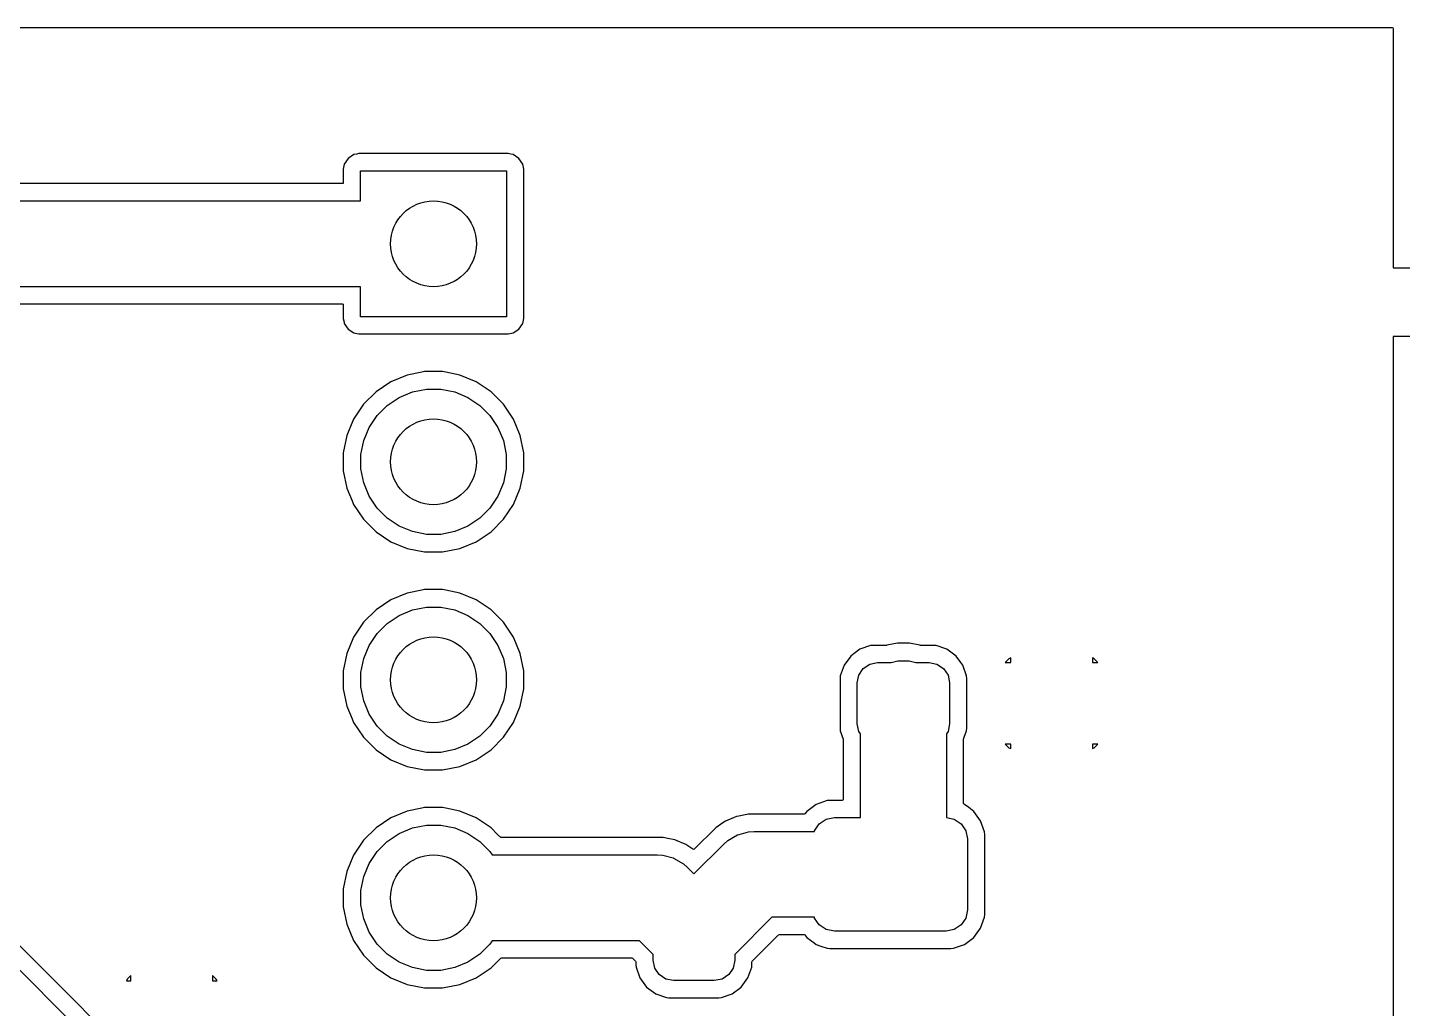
# Model space of a CAD drawing. Extents: x 1.77 to 4.61, y -4.15 to -1.95.
# Drawn here: x 3.024 to 3.654, y -2.4 to -1.95 of the extents above; entities that cross this region are included whole.
import ezdxf

# ---------------------------------------------------------------- set-up
doc = ezdxf.new("R2010")
doc.units = 0
doc.header["$MEASUREMENT"] = 0
doc.layers.add('BLACK', color=7, linetype='CONTINUOUS')

msp = doc.modelspace()

# ---------------------------------------------------------------- linework, layer by layer
at = {"layer": 'BLACK', "linetype": 'CONTINUOUS'}
for p, q in [((1.77045, -1.95), (3.64947, -1.95)), ((3.64947, -1.95), (3.64979, -1.95013)), ((3.64979, -1.95013), (3.64992, -1.95045)), ((3.64992, -1.95045), (3.64992, -2.0603)), ((3.17084, -2.01006), (3.1691, -2.01267)), ((3.17346, -2.00831), (3.17084, -2.01006)), ((3.17084, -2.01006), (3.17084, -2.01006)), ((3.17484, -2.00804), (3.17346, -2.00831)), ((3.17346, -2.00831), (3.17346, -2.00831)), ((3.17576, -2.00785), (3.17484, -2.00804)), ((3.24424, -2.00785), (3.17576, -2.00785)), ((3.24539, -2.00808), (3.24424, -2.00785)), ((3.24654, -2.00831), (3.24539, -2.00808)), ((3.24916, -2.01006), (3.24654, -2.00831)), ((3.24654, -2.00831), (3.24654, -2.00831)), ((3.24654, -2.00831), (3.24654, -2.00831)), ((3.24654, -2.00831), (3.24654, -2.00831)), ((3.24654, -2.00831), (3.24654, -2.00831)), ((3.2509, -2.01267), (3.24916, -2.01006)), ((3.24916, -2.01006), (3.24916, -2.01006)), ((3.1691, -2.01267), (3.16864, -2.01497)), ((3.16864, -2.01497), (3.16864, -2.02118)), ((3.1691, -2.01267), (3.1691, -2.01267)), ((3.17654, -2.02953), (3.17654, -2.01575)), ((3.17654, -2.01575), (3.24346, -2.01575)), ((3.24346, -2.01575), (3.24346, -2.08268)), ((3.25136, -2.01497), (3.2509, -2.01267)), ((3.25136, -2.08345), (3.25136, -2.01497)), ((3.16819, -2.02163), (2.90161, -2.02163)), ((3.16851, -2.0215), (3.16819, -2.02163)), ((3.16864, -2.02118), (3.16851, -2.0215)), ((2.89815, -2.02953), (3.17654, -2.02953)), ((3.64992, -2.0603), (3.82, -2.0603)), ((3.17654, -2.0689), (2.89, -2.0689)), ((3.17654, -2.08268), (3.17654, -2.0689)), ((2.88728, -2.07679), (3.16819, -2.07679)), ((3.16819, -2.07679), (3.16851, -2.07692)), ((3.16851, -2.07692), (3.16864, -2.07724)), ((3.16864, -2.07724), (3.16864, -2.08345)), ((3.16864, -2.08345), (3.16899, -2.08522)), ((3.16899, -2.08522), (3.1691, -2.08576)), ((3.1691, -2.08576), (3.1691, -2.08576)), ((3.1691, -2.08576), (3.17084, -2.08837)), ((3.24346, -2.08268), (3.17654, -2.08268)), ((3.24916, -2.08837), (3.2509, -2.08576)), ((3.2509, -2.08576), (3.25136, -2.08345)), ((3.17084, -2.08837), (3.17084, -2.08837)), ((3.17084, -2.08837), (3.17346, -2.09011)), ((3.17346, -2.09011), (3.17576, -2.09057)), ((3.17576, -2.09057), (3.17576, -2.09057)), ((3.17576, -2.09057), (3.24424, -2.09057)), ((3.24424, -2.09057), (3.24654, -2.09011)), ((3.24424, -2.09057), (3.24424, -2.09057)), ((3.24654, -2.09011), (3.24916, -2.08837)), ((3.82, -2.09179), (3.64992, -2.09179)), ((3.64992, -2.09179), (3.64992, -3.45197)), ((3.19794, -2.10944), (3.19041, -2.11256)), ((3.20461, -2.10812), (3.19794, -2.10944)), ((3.19794, -2.10944), (3.19794, -2.10944)), ((3.20593, -2.10785), (3.20461, -2.10812)), ((3.21407, -2.10785), (3.20593, -2.10785)), ((3.21565, -2.10817), (3.21407, -2.10785)), ((3.22206, -2.10944), (3.21565, -2.10817)), ((3.22959, -2.11256), (3.22206, -2.10944)), ((3.22206, -2.10944), (3.22206, -2.10944)), ((3.18364, -2.11709), (3.17787, -2.12285)), ((3.19041, -2.11256), (3.18364, -2.11709)), ((3.19422, -2.1197), (3.20029, -2.11719)), ((3.20029, -2.11719), (3.20672, -2.11591)), ((3.20672, -2.11591), (3.21328, -2.11591)), ((3.21328, -2.11591), (3.21971, -2.11719)), ((3.21971, -2.11719), (3.22578, -2.1197)), ((3.23095, -2.11347), (3.22959, -2.11256)), ((3.23636, -2.11709), (3.23095, -2.11347)), ((3.24213, -2.12285), (3.23636, -2.11709)), ((3.17787, -2.12285), (3.17335, -2.12962)), ((3.18413, -2.12798), (3.18877, -2.12334)), ((3.18877, -2.12334), (3.19422, -2.1197)), ((3.22578, -2.1197), (3.23123, -2.12334)), ((3.23123, -2.12334), (3.23587, -2.12798)), ((3.24665, -2.12962), (3.24213, -2.12285)), ((3.17335, -2.12962), (3.17023, -2.13715)), ((3.18049, -2.13344), (3.18413, -2.12798)), ((3.23587, -2.12798), (3.23951, -2.13344)), ((3.24977, -2.13715), (3.24665, -2.12962)), ((3.17798, -2.1395), (3.18049, -2.13344)), ((3.23951, -2.13344), (3.24202, -2.1395)), ((3.17023, -2.13715), (3.16864, -2.14514)), ((3.17023, -2.13715), (3.17023, -2.13715)), ((3.1767, -2.14593), (3.17798, -2.1395)), ((3.24202, -2.1395), (3.2433, -2.14593)), ((3.25136, -2.14514), (3.24977, -2.13715)), ((3.16864, -2.14514), (3.16864, -2.15329)), ((3.1767, -2.15249), (3.1767, -2.14593)), ((3.2433, -2.14593), (3.2433, -2.15249)), ((3.25136, -2.15329), (3.25136, -2.14514)), ((3.16864, -2.15329), (3.17023, -2.16128)), ((3.17798, -2.15893), (3.1767, -2.15249)), ((3.2433, -2.15249), (3.24202, -2.15893)), ((3.24977, -2.16128), (3.25136, -2.15329)), ((3.17023, -2.16128), (3.17023, -2.16128)), ((3.17023, -2.16128), (3.17264, -2.1671)), ((3.18049, -2.16499), (3.17798, -2.15893)), ((3.24202, -2.15893), (3.23951, -2.16499)), ((3.24665, -2.1688), (3.24977, -2.16128)), ((3.17264, -2.1671), (3.17335, -2.1688)), ((3.18413, -2.17044), (3.18049, -2.16499)), ((3.23951, -2.16499), (3.23587, -2.17044)), ((3.17335, -2.1688), (3.17787, -2.17558)), ((3.18877, -2.17508), (3.18413, -2.17044)), ((3.23587, -2.17044), (3.23123, -2.17508)), ((3.24213, -2.17558), (3.24665, -2.1688)), ((3.17787, -2.17558), (3.18364, -2.18134)), ((3.19422, -2.17873), (3.18877, -2.17508)), ((3.20029, -2.18124), (3.19422, -2.17873)), ((3.22578, -2.17873), (3.21971, -2.18124)), ((3.23123, -2.17508), (3.22578, -2.17873)), ((3.23636, -2.18134), (3.24213, -2.17558)), ((3.18364, -2.18134), (3.19041, -2.18586)), ((3.19041, -2.18586), (3.19794, -2.18898)), ((3.20672, -2.18252), (3.20029, -2.18124)), ((3.21328, -2.18252), (3.20672, -2.18252)), ((3.21971, -2.18124), (3.21328, -2.18252)), ((3.22206, -2.18898), (3.22959, -2.18586)), ((3.22959, -2.18586), (3.23636, -2.18134)), ((3.19794, -2.18898), (3.20593, -2.19057)), ((3.20593, -2.19057), (3.20593, -2.19057)), ((3.20593, -2.19057), (3.21407, -2.19057)), ((3.21407, -2.19057), (3.22206, -2.18898)), ((3.21407, -2.19057), (3.21407, -2.19057)), ((3.19794, -2.20944), (3.19041, -2.21256)), ((3.20461, -2.20812), (3.19794, -2.20944)), ((3.19794, -2.20944), (3.19794, -2.20944)), ((3.20593, -2.20785), (3.20461, -2.20812)), ((3.21407, -2.20785), (3.20593, -2.20785)), ((3.21565, -2.20817), (3.21407, -2.20785)), ((3.22206, -2.20944), (3.21565, -2.20817)), ((3.22959, -2.21256), (3.22206, -2.20944)), ((3.22206, -2.20944), (3.22206, -2.20944)), ((2.85392, -2.21608), (3.09063, -2.4528)), ((3.18364, -2.21709), (3.17787, -2.22285)), ((3.19041, -2.21256), (3.18364, -2.21709)), ((3.19422, -2.2197), (3.20029, -2.21719)), ((3.20029, -2.21719), (3.20672, -2.21591)), ((3.20672, -2.21591), (3.21328, -2.21591)), ((3.21328, -2.21591), (3.21971, -2.21719)), ((3.21971, -2.21719), (3.22578, -2.2197)), ((3.23636, -2.21709), (3.22959, -2.21256)), ((3.24213, -2.22285), (3.23636, -2.21709)), ((3.23636, -2.21709), (3.23636, -2.21709)), ((3.17787, -2.22285), (3.17335, -2.22962)), ((3.18413, -2.22798), (3.18877, -2.22334)), ((3.18877, -2.22334), (3.19422, -2.2197)), ((3.22578, -2.2197), (3.23123, -2.22334)), ((3.23123, -2.22334), (3.23587, -2.22798)), ((3.24665, -2.22962), (3.24213, -2.22285)), ((3.17335, -2.22962), (3.17023, -2.23715)), ((3.18049, -2.23344), (3.18413, -2.22798)), ((3.23587, -2.22798), (3.23951, -2.23344)), ((3.24977, -2.23715), (3.24665, -2.22962)), ((3.17023, -2.23715), (3.16864, -2.24514)), ((3.17023, -2.23715), (3.17023, -2.23715)), ((3.17798, -2.2395), (3.18049, -2.23344)), ((3.23951, -2.23344), (3.24202, -2.2395)), ((3.25136, -2.24514), (3.24977, -2.23715)), ((3.40286, -2.23715), (3.40127, -2.23832)), ((3.40545, -2.23523), (3.40286, -2.23715)), ((3.41036, -2.23351), (3.40545, -2.23523)), ((3.41097, -2.23346), (3.41036, -2.23351)), ((3.41036, -2.23351), (3.41036, -2.23351)), ((3.41036, -2.23351), (3.41036, -2.23351)), ((3.41153, -2.23341), (3.41097, -2.23346)), ((3.4177, -2.23341), (3.41153, -2.23341)), ((3.41779, -2.2334), (3.4177, -2.23341)), ((3.41788, -2.23338), (3.41779, -2.2334)), ((3.4227, -2.23242), (3.41788, -2.23338)), ((3.42813, -2.23242), (3.4227, -2.23242)), ((3.43294, -2.23338), (3.42813, -2.23242)), ((3.43303, -2.2334), (3.43294, -2.23338)), ((3.43312, -2.23341), (3.43303, -2.2334)), ((3.4393, -2.23341), (3.43312, -2.23341)), ((3.43976, -2.23345), (3.4393, -2.23341)), ((3.4393, -2.23341), (3.4393, -2.23341)), ((3.44047, -2.23351), (3.43976, -2.23345)), ((3.44537, -2.23523), (3.44047, -2.23351)), ((3.44956, -2.23832), (3.44537, -2.23523)), ((3.1767, -2.24593), (3.17798, -2.2395)), ((3.24202, -2.2395), (3.2433, -2.24593)), ((3.39818, -2.2425), (3.39647, -2.24741)), ((3.40127, -2.23832), (3.39818, -2.2425)), ((3.40699, -2.24404), (3.41002, -2.24201)), ((3.41002, -2.24201), (3.4136, -2.2413)), ((3.4136, -2.2413), (3.4198, -2.2413)), ((3.4198, -2.2413), (3.42284, -2.24048)), ((3.42284, -2.24048), (3.42798, -2.24048)), ((3.42798, -2.24048), (3.43103, -2.2413)), ((3.43103, -2.2413), (3.43722, -2.2413)), ((3.43722, -2.2413), (3.4408, -2.24201)), ((3.4408, -2.24201), (3.44384, -2.24404)), ((3.45176, -2.2413), (3.44956, -2.23832)), ((3.45264, -2.2425), (3.45176, -2.2413)), ((3.45436, -2.24741), (3.45264, -2.2425)), ((3.47378, -2.2396), (3.47207, -2.2413)), ((3.47207, -2.2413), (3.47463, -2.2413)), ((3.47463, -2.2392), (3.47378, -2.2396)), ((3.47463, -2.2413), (3.47463, -2.2392)), ((3.47463, -2.2392), (3.47463, -2.2392)), ((3.47463, -2.2413), (3.47463, -2.2413)), ((3.51288, -2.2396), (3.51203, -2.2392)), ((3.51203, -2.2392), (3.51203, -2.2413)), ((3.51203, -2.2413), (3.51203, -2.2413)), ((3.51203, -2.2413), (3.51458, -2.2413)), ((3.51458, -2.2413), (3.51288, -2.2396)), ((3.16864, -2.24514), (3.16864, -2.25329)), ((3.1767, -2.25249), (3.1767, -2.24593)), ((3.2433, -2.24593), (3.2433, -2.25249)), ((3.25136, -2.25329), (3.25136, -2.24514)), ((3.39641, -2.24802), (3.39636, -2.24857)), ((3.39636, -2.24857), (3.39636, -2.24857)), ((3.39636, -2.24857), (3.39636, -2.27143)), ((3.39647, -2.24741), (3.39641, -2.24802)), ((3.40425, -2.25065), (3.40496, -2.24707)), ((3.40496, -2.24707), (3.40699, -2.24404)), ((3.44384, -2.24404), (3.44586, -2.24707)), ((3.44586, -2.24707), (3.44657, -2.25065)), ((3.45447, -2.24857), (3.45436, -2.24741)), ((3.45447, -2.27143), (3.45447, -2.24857)), ((3.16864, -2.25329), (3.17023, -2.26128)), ((3.17798, -2.25893), (3.1767, -2.25249)), ((3.2433, -2.25249), (3.24202, -2.25893)), ((3.24977, -2.26128), (3.25136, -2.25329)), ((3.40425, -2.26935), (3.40425, -2.25065)), ((3.44657, -2.25065), (3.44657, -2.26935)), ((3.17023, -2.26128), (3.17023, -2.26128)), ((3.17023, -2.26128), (3.17264, -2.2671)), ((3.18049, -2.26499), (3.17798, -2.25893)), ((3.24202, -2.25893), (3.23951, -2.26499)), ((3.24665, -2.2688), (3.24977, -2.26128)), ((3.17264, -2.2671), (3.17335, -2.2688)), ((3.17335, -2.2688), (3.17787, -2.27558)), ((3.18413, -2.27044), (3.18049, -2.26499)), ((3.23951, -2.26499), (3.23587, -2.27044)), ((3.24213, -2.27558), (3.24665, -2.2688)), ((3.18877, -2.27508), (3.18413, -2.27044)), ((3.19422, -2.27873), (3.18877, -2.27508)), ((3.23123, -2.27508), (3.22578, -2.27873)), ((3.23587, -2.27044), (3.23123, -2.27508)), ((3.39636, -2.27143), (3.39647, -2.27259)), ((3.39647, -2.27259), (3.39647, -2.27259)), ((3.39647, -2.27259), (3.39647, -2.27259)), ((3.39647, -2.27259), (3.39781, -2.27643)), ((3.40496, -2.27293), (3.40425, -2.26935)), ((3.40573, -2.27407), (3.40496, -2.27293)), ((3.40573, -2.3124), (3.40573, -2.27407)), ((3.44586, -2.27293), (3.4451, -2.27407)), ((3.4451, -2.27407), (3.4451, -2.31243)), ((3.44657, -2.26935), (3.44586, -2.27293)), ((3.45331, -2.27558), (3.45436, -2.27259)), ((3.45436, -2.27259), (3.45447, -2.27143)), ((3.17787, -2.27558), (3.18364, -2.28134)), ((3.18364, -2.28134), (3.19041, -2.28586)), ((3.20029, -2.28124), (3.19422, -2.27873)), ((3.20672, -2.28252), (3.20029, -2.28124)), ((3.21971, -2.28124), (3.21328, -2.28252)), ((3.22578, -2.27873), (3.21971, -2.28124)), ((3.22959, -2.28586), (3.23636, -2.28134)), ((3.23636, -2.28134), (3.24213, -2.27558)), ((3.39781, -2.27643), (3.39783, -2.27658)), ((3.39783, -2.27658), (3.39783, -2.30406)), ((3.45299, -2.27658), (3.45302, -2.27643)), ((3.45299, -2.2787), (3.45299, -2.27658)), ((3.45299, -2.30594), (3.45299, -2.2787)), ((3.45302, -2.27643), (3.45331, -2.27558)), ((3.47463, -2.2787), (3.47207, -2.2787)), ((3.47207, -2.2787), (3.47378, -2.2804)), ((3.47378, -2.2804), (3.47463, -2.2808)), ((3.47463, -2.2808), (3.47463, -2.2787)), ((3.47463, -2.2787), (3.47463, -2.2787)), ((3.51458, -2.2787), (3.51203, -2.2787)), ((3.51203, -2.2787), (3.51203, -2.2787)), ((3.51203, -2.2787), (3.51203, -2.2808)), ((3.51203, -2.2808), (3.51288, -2.2804)), ((3.51288, -2.2804), (3.51458, -2.2787)), ((3.19041, -2.28586), (3.19794, -2.28898)), ((3.21328, -2.28252), (3.20672, -2.28252)), ((3.22206, -2.28898), (3.22959, -2.28586)), ((3.19794, -2.28898), (3.20593, -2.29057)), ((3.20593, -2.29057), (3.20593, -2.29057)), ((3.20593, -2.29057), (3.21407, -2.29057)), ((3.21407, -2.29057), (3.22206, -2.28898)), ((3.21407, -2.29057), (3.21407, -2.29057)), ((3.3854, -2.30639), (3.3811, -2.30956)), ((3.39044, -2.30462), (3.3854, -2.30639)), ((3.3854, -2.30639), (3.3854, -2.30639)), ((3.39164, -2.30451), (3.39044, -2.30462)), ((3.39738, -2.30451), (3.39164, -2.30451)), ((3.3977, -2.30438), (3.39738, -2.30451)), ((3.39783, -2.30406), (3.3977, -2.30438)), ((3.45304, -2.30614), (3.45299, -2.30594)), ((3.4533, -2.30637), (3.45304, -2.30614)), ((3.45334, -2.30639), (3.4533, -2.30637)), ((3.45533, -2.30785), (3.45334, -2.30639)), ((3.45334, -2.30639), (3.45334, -2.30639)), ((3.19041, -2.31256), (3.18364, -2.31709)), ((3.19794, -2.30944), (3.19041, -2.31256)), ((3.20461, -2.30812), (3.19794, -2.30944)), ((3.19794, -2.30944), (3.19794, -2.30944)), ((3.20593, -2.30785), (3.20461, -2.30812)), ((3.21407, -2.30785), (3.20593, -2.30785)), ((3.21565, -2.30817), (3.21407, -2.30785)), ((3.22206, -2.30944), (3.21565, -2.30817)), ((3.22959, -2.31256), (3.22206, -2.30944)), ((3.22206, -2.30944), (3.22206, -2.30944)), ((3.23636, -2.31709), (3.22959, -2.31256)), ((3.34778, -2.31242), (3.34387, -2.31404)), ((3.34888, -2.31197), (3.34778, -2.31242)), ((3.34994, -2.31175), (3.34888, -2.31197)), ((3.34888, -2.31197), (3.34888, -2.31197)), ((3.35361, -2.31103), (3.34994, -2.31175)), ((3.34994, -2.31175), (3.34994, -2.31175)), ((3.35421, -2.31091), (3.35361, -2.31103)), ((3.37988, -2.31091), (3.35421, -2.31091)), ((3.37994, -2.3109), (3.37988, -2.31091)), ((3.38024, -2.31072), (3.37994, -2.3109)), ((3.3811, -2.30956), (3.38024, -2.31072)), ((3.3811, -2.30956), (3.3811, -2.30956)), ((3.38682, -2.31528), (3.39001, -2.31315)), ((3.39001, -2.31315), (3.39378, -2.3124)), ((3.39378, -2.3124), (3.40573, -2.3124)), ((3.4451, -2.31243), (3.44873, -2.31315)), ((3.44873, -2.31315), (3.45192, -2.31528)), ((3.45764, -2.30956), (3.45533, -2.30785)), ((3.46082, -2.31386), (3.45764, -2.30956)), ((3.18364, -2.31709), (3.17787, -2.32285)), ((3.19422, -2.3197), (3.20029, -2.31719)), ((3.20029, -2.31719), (3.20672, -2.31591)), ((3.20672, -2.31591), (3.21328, -2.31591)), ((3.21328, -2.31591), (3.21971, -2.31719)), ((3.21971, -2.31719), (3.22578, -2.3197)), ((3.23938, -2.32011), (3.23636, -2.31709)), ((3.23636, -2.31709), (3.23636, -2.31709)), ((3.33935, -2.31706), (3.32948, -2.32693)), ((3.34264, -2.31486), (3.33935, -2.31706)), ((3.34387, -2.31404), (3.34264, -2.31486)), ((3.35011, -2.32011), (3.35436, -2.31897)), ((3.35436, -2.31897), (3.35693, -2.3188)), ((3.35436, -2.31897), (3.35436, -2.31897)), ((3.35693, -2.3188), (3.38462, -2.3188)), ((3.38462, -2.3188), (3.38469, -2.31848)), ((3.38469, -2.31848), (3.38682, -2.31528)), ((3.45192, -2.31528), (3.45405, -2.31848)), ((3.45405, -2.31848), (3.4548, -2.32224)), ((3.46258, -2.31891), (3.46082, -2.31386)), ((3.4627, -2.32011), (3.46258, -2.31891)), ((3.17787, -2.32285), (3.17335, -2.32962)), ((3.18413, -2.32798), (3.18877, -2.32334)), ((3.18877, -2.32334), (3.19422, -2.3197)), ((3.22578, -2.3197), (3.23123, -2.32334)), ((3.23123, -2.32334), (3.23587, -2.32798)), ((3.24078, -2.3215), (3.23938, -2.32011)), ((3.2411, -2.32163), (3.24078, -2.3215)), ((3.31526, -2.32163), (3.2411, -2.32163)), ((3.31738, -2.32206), (3.31526, -2.32163)), ((3.31526, -2.32163), (3.31526, -2.32163)), ((3.31526, -2.32163), (3.31526, -2.32163)), ((3.32058, -2.32269), (3.31738, -2.32206)), ((3.3256, -2.32477), (3.32058, -2.32269)), ((3.32891, -2.32698), (3.3256, -2.32477)), ((3.32937, -2.3382), (3.34301, -2.32456)), ((3.34301, -2.32456), (3.34495, -2.32287)), ((3.34495, -2.32287), (3.3494, -2.3203)), ((3.34495, -2.32287), (3.34495, -2.32287)), ((3.3494, -2.3203), (3.35011, -2.32011)), ((3.4548, -2.32224), (3.4548, -2.35472)), ((3.4627, -2.35686), (3.4627, -2.32011)), ((3.17335, -2.32962), (3.17023, -2.33715)), ((3.18049, -2.33344), (3.18413, -2.32798)), ((3.23587, -2.32798), (3.2369, -2.32953)), ((3.2369, -2.32953), (3.31254, -2.32953)), ((3.31254, -2.32953), (3.31511, -2.3297)), ((3.31511, -2.3297), (3.31511, -2.3297)), ((3.31511, -2.3297), (3.31979, -2.33095)), ((3.31979, -2.33095), (3.32007, -2.33103)), ((3.32007, -2.33103), (3.32452, -2.3336)), ((3.32916, -2.32706), (3.32891, -2.32698)), ((3.32948, -2.32693), (3.32916, -2.32706)), ((3.17023, -2.33715), (3.16864, -2.34514)), ((3.17023, -2.33715), (3.17023, -2.33715)), ((3.17798, -2.3395), (3.18049, -2.33344)), ((3.32452, -2.3336), (3.32452, -2.3336)), ((3.32452, -2.3336), (3.32646, -2.33529)), ((3.32646, -2.33529), (3.32937, -2.3382)), ((3.1767, -2.34593), (3.17798, -2.3395)), ((3.03634, -2.38734), (2.99414, -2.34514)), ((3.16864, -2.34514), (3.16864, -2.35329)), ((3.1767, -2.35249), (3.1767, -2.34593)), ((3.16864, -2.35329), (3.17023, -2.36128)), ((3.17798, -2.35893), (3.1767, -2.35249)), ((3.4548, -2.35472), (3.45405, -2.35849)), ((3.46258, -2.35806), (3.4627, -2.35686)), ((3.17023, -2.36128), (3.17023, -2.36128)), ((3.17023, -2.36128), (3.17335, -2.3688)), ((3.18049, -2.36499), (3.17798, -2.35893)), ((3.36508, -2.35817), (3.34807, -2.37518)), ((3.38462, -2.35817), (3.36508, -2.35817)), ((3.38469, -2.35849), (3.38462, -2.35817)), ((3.38682, -2.36168), (3.38469, -2.35849)), ((3.39001, -2.36382), (3.38682, -2.36168)), ((3.45192, -2.36168), (3.44873, -2.36382)), ((3.45405, -2.35849), (3.45192, -2.36168)), ((3.45764, -2.36741), (3.46082, -2.36311)), ((3.46082, -2.36311), (3.46258, -2.35806)), ((3.17335, -2.3688), (3.17787, -2.37558)), ((3.18413, -2.37044), (3.18049, -2.36499)), ((3.2369, -2.3689), (3.23587, -2.37044)), ((3.30439, -2.3689), (3.2369, -2.3689)), ((3.31067, -2.37518), (3.30439, -2.3689)), ((3.3561, -2.37832), (3.36822, -2.3662)), ((3.36822, -2.3662), (3.36854, -2.36606)), ((3.36854, -2.36606), (3.37988, -2.36606)), ((3.37988, -2.36606), (3.3802, -2.3662)), ((3.3802, -2.3662), (3.38024, -2.36625)), ((3.38024, -2.36625), (3.3811, -2.36741)), ((3.3811, -2.36741), (3.38443, -2.36987)), ((3.38443, -2.36987), (3.3854, -2.37058)), ((3.39378, -2.36457), (3.39001, -2.36382)), ((3.44496, -2.36457), (3.39378, -2.36457)), ((3.44873, -2.36382), (3.44496, -2.36457)), ((3.45334, -2.37058), (3.45764, -2.36741)), ((3.17787, -2.37558), (3.17787, -2.37558)), ((3.17787, -2.37558), (3.18364, -2.38134)), ((3.18877, -2.37508), (3.18413, -2.37044)), ((3.19422, -2.37873), (3.18877, -2.37508)), ((3.23123, -2.37508), (3.22578, -2.37873)), ((3.23587, -2.37044), (3.23123, -2.37508)), ((3.31067, -2.37785), (3.31067, -2.37518)), ((3.34807, -2.37518), (3.34807, -2.37785)), ((3.3854, -2.37058), (3.3854, -2.37058)), ((3.3854, -2.37058), (3.3854, -2.37058)), ((3.3854, -2.37058), (3.3854, -2.37058)), ((3.3854, -2.37058), (3.38756, -2.37134)), ((3.38756, -2.37134), (3.39044, -2.37235)), ((3.39044, -2.37235), (3.39044, -2.37235)), ((3.39044, -2.37235), (3.39044, -2.37235)), ((3.39044, -2.37235), (3.39164, -2.37246)), ((3.39164, -2.37246), (3.39164, -2.37246)), ((3.39164, -2.37246), (3.4471, -2.37246)), ((3.4471, -2.37246), (3.4483, -2.37235)), ((3.4471, -2.37246), (3.4471, -2.37246)), ((3.4483, -2.37235), (3.45334, -2.37058)), ((3.18364, -2.38134), (3.19041, -2.38586)), ((3.20029, -2.38124), (3.19422, -2.37873)), ((3.20672, -2.38252), (3.20029, -2.38124)), ((3.21328, -2.38252), (3.20672, -2.38252)), ((3.21971, -2.38124), (3.21328, -2.38252)), ((3.22578, -2.37873), (3.21971, -2.38124)), ((3.22959, -2.38586), (3.23636, -2.38134)), ((3.23636, -2.38134), (3.24078, -2.37692)), ((3.24078, -2.37692), (3.2411, -2.37679)), ((3.2411, -2.37679), (3.30093, -2.37679)), ((3.30093, -2.37679), (3.30125, -2.37692)), ((3.30125, -2.37692), (3.30264, -2.37832)), ((3.30264, -2.37832), (3.30278, -2.37864)), ((3.30278, -2.37864), (3.30278, -2.37993)), ((3.30278, -2.37993), (3.30288, -2.3811)), ((3.30288, -2.3811), (3.3046, -2.386)), ((3.31138, -2.38143), (3.31067, -2.37785)), ((3.31341, -2.38447), (3.31138, -2.38143)), ((3.34736, -2.38143), (3.34533, -2.38447)), ((3.34807, -2.37785), (3.34736, -2.38143)), ((3.35414, -2.386), (3.35586, -2.3811)), ((3.35586, -2.3811), (3.35596, -2.37993)), ((3.35596, -2.37864), (3.3561, -2.37832)), ((3.35596, -2.37993), (3.35596, -2.37864)), ((3.07375, -2.42474), (3.03634, -2.38734)), ((3.0696, -2.38649), (3.0692, -2.38734)), ((3.0692, -2.38734), (3.0713, -2.38734)), ((3.0713, -2.38479), (3.0696, -2.38649)), ((3.0713, -2.38734), (3.0713, -2.38479)), ((3.0713, -2.38734), (3.0713, -2.38734)), ((3.1104, -2.38649), (3.1087, -2.38479)), ((3.1087, -2.38479), (3.1087, -2.38734)), ((3.1087, -2.38734), (3.1087, -2.38734)), ((3.1087, -2.38734), (3.1108, -2.38734)), ((3.1108, -2.38734), (3.1104, -2.38649)), ((3.19041, -2.38586), (3.19794, -2.38898)), ((3.19794, -2.38898), (3.20593, -2.39057)), ((3.21407, -2.39057), (3.22206, -2.38898)), ((3.22206, -2.38898), (3.22959, -2.38586)), ((3.3046, -2.386), (3.30769, -2.39019)), ((3.31644, -2.38649), (3.31341, -2.38447)), ((3.32002, -2.3872), (3.31644, -2.38649)), ((3.33872, -2.3872), (3.32002, -2.3872)), ((3.3423, -2.38649), (3.33872, -2.3872)), ((3.34533, -2.38447), (3.3423, -2.38649)), ((3.35105, -2.39019), (3.35414, -2.386)), ((3.20593, -2.39057), (3.20593, -2.39057)), ((3.20593, -2.39057), (3.21407, -2.39057)), ((3.21407, -2.39057), (3.21407, -2.39057)), ((3.30769, -2.39019), (3.31187, -2.39327)), ((3.31187, -2.39327), (3.31678, -2.39499)), ((3.31678, -2.39499), (3.31794, -2.3951)), ((3.31794, -2.3951), (3.31794, -2.3951)), ((3.31794, -2.3951), (3.3408, -2.3951)), ((3.3408, -2.3951), (3.34196, -2.39499)), ((3.3408, -2.3951), (3.3408, -2.3951)), ((3.34196, -2.39499), (3.34687, -2.39327)), ((3.34687, -2.39327), (3.35105, -2.39019))]:
    msp.add_line(p, q, dxfattribs=at)
at = {"layer": 'BLACK'}
for centre in [(3.21, -2.04921), (3.21, -2.14921), (3.21, -2.24921), (3.21, -2.34921)]:
    msp.add_circle(centre, 0.01969, dxfattribs=at)

doc.saveas('drawing.dxf')
